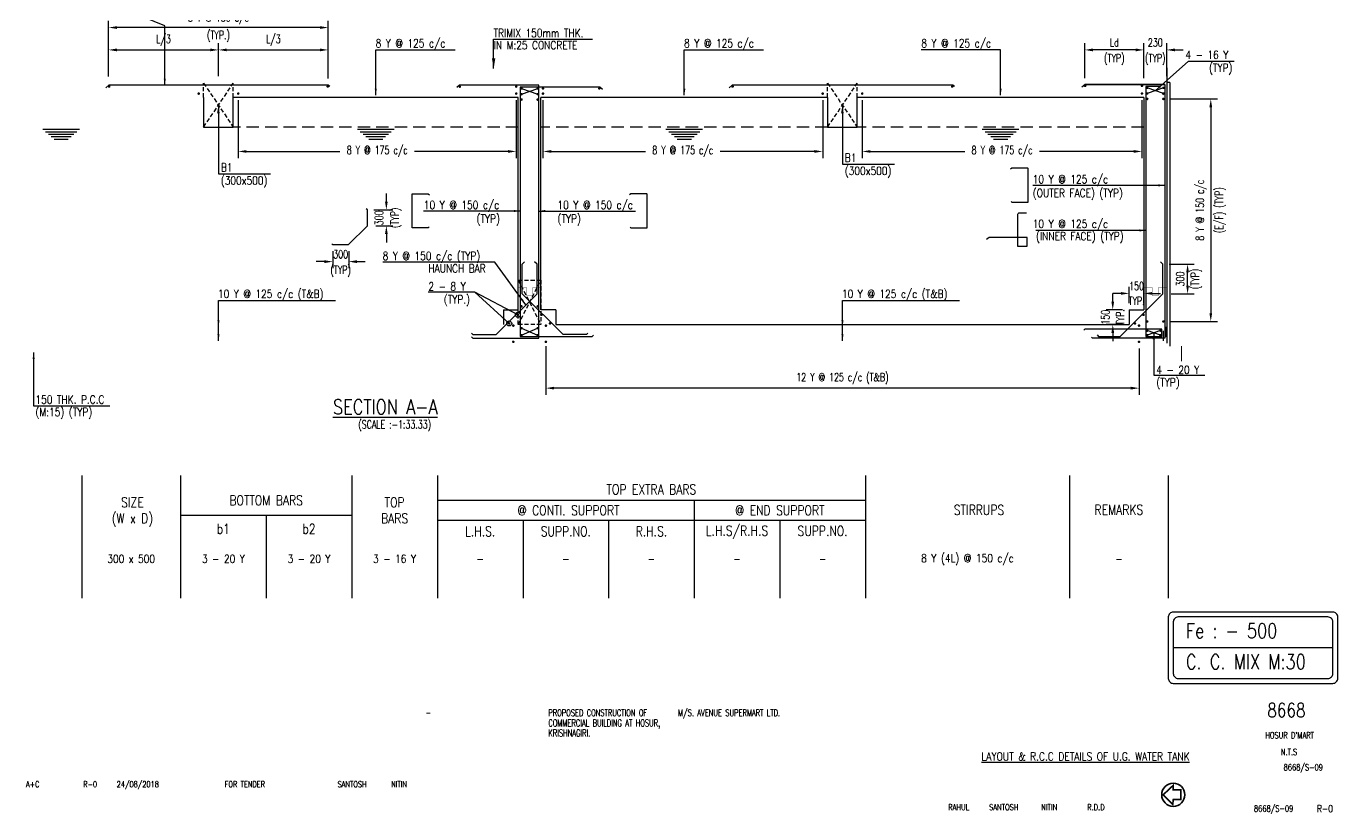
# Model space of a CAD drawing. Header units: inches. Extents: x 244185 to 956460, y -320530 to -238383.
# Drawn here: x 849662 to 889498, y -279138 to -255221 of the extents above; entities that cross this region are included whole.
import ezdxf
from ezdxf.enums import TextEntityAlignment as Align

# ---------------------------------------------------------------- set-up
doc = ezdxf.new("R2010")
doc.units = ezdxf.units.IN
doc.header["$MEASUREMENT"] = 0
doc.header["$PDMODE"] = 2
doc.linetypes.add('( Hidden )', pattern=[0.375, 0.25, -0.125])
doc.linetypes.add('HIDDEN', pattern=[0.375, 0.25, -0.125])
doc.layers.add('hatch', color=8, linetype='Continuous', lineweight=0)
for name, color, linetype in [('NO. BEAM', 3, 'Continuous'), ('S- PILE CAP', 4, 'Continuous'), ('S-DIM-1', 5, 'Continuous'), ('S-REINFORCEMENT', 6, 'Continuous'), ('S-TEXT', 2, 'Continuous'), ('S-TEXT-1', 4, 'Continuous'), ('S-TITIL', 6, 'Continuous'), ('SCH-LINE', 7, 'Continuous'), ('SLAB UG.', 4, 'Continuous'), ('TITLE', 6, 'Continuous')]:
    doc.layers.add(name, color=color, linetype=linetype)
doc.styles.add('ROMANS', font='simplex.shx', dxfattribs={"width": 0.7})
doc.dimstyles.new('dim100', dxfattribs={"dimtxt": 250, "dimasz": 250, "dimexe": 200, "dimexo": 200, "dimgap": 100, "dimtad": 1, "dimdec": 0, "dimzin": 0, "dimdsep": 46, "dimtxsty": 'ROMANS', "dimcen": 0, "dimclrd": 5, "dimclre": 5, "dimclrt": 4, "dimadec": 0, "dimazin": 0, "dimtfac": 1, "dimtdec": 0, "dimtix": 1, "dimtofl": 0, "dimtmove": 2, "dimatfit": 3, "dimfxl": 0, "dimtolj": 1, "dimtzin": 0, "dimlwd": -1, "dimlwe": -1, "dimarcsym": 0})
doc.dimstyles.new('dim25', dxfattribs={"dimtxt": 250, "dimasz": 250, "dimexe": 200, "dimexo": 200, "dimgap": 100, "dimtad": 1, "dimdec": 0, "dimlfac": 0.25, "dimzin": 0, "dimdsep": 46, "dimtxsty": 'ROMANS', "dimcen": 0, "dimclrd": 5, "dimclre": 5, "dimclrt": 4, "dimadec": 0, "dimazin": 0, "dimtfac": 1, "dimtdec": 0, "dimtix": 1, "dimtofl": 0, "dimtmove": 2, "dimatfit": 3, "dimfxl": 0, "dimtolj": 1, "dimtzin": 0, "dimlwd": -1, "dimlwe": -1, "dimarcsym": 0})
doc.dimstyles.new('dim33.33', dxfattribs={"dimtxt": 250, "dimasz": 250, "dimexe": 200, "dimexo": 200, "dimgap": 100, "dimtad": 1, "dimdec": 0, "dimlfac": 0.333331, "dimzin": 0, "dimdsep": 46, "dimtxsty": 'ROMANS', "dimcen": 0, "dimclrd": 5, "dimclre": 5, "dimclrt": 4, "dimadec": 0, "dimazin": 0, "dimtfac": 1, "dimtdec": 0, "dimtix": 1, "dimtofl": 0, "dimtmove": 2, "dimatfit": 3, "dimfxl": 0, "dimtolj": 1, "dimtzin": 0, "dimlwd": -1, "dimlwe": -1, "dimarcsym": 0})
doc.dimstyles.new('dim66.67(1.5)', dxfattribs={"dimtxt": 250, "dimasz": 250, "dimexe": 200, "dimexo": 200, "dimgap": 100, "dimtad": 1, "dimdec": 0, "dimlfac": 0.666666, "dimzin": 0, "dimdsep": 46, "dimtxsty": 'ROMANS', "dimcen": 0, "dimclrd": 5, "dimclre": 5, "dimclrt": 4, "dimadec": 0, "dimazin": 0, "dimtfac": 1, "dimtdec": 0, "dimtix": 1, "dimtofl": 0, "dimtmove": 2, "dimatfit": 3, "dimfxl": 0, "dimtolj": 1, "dimtzin": 0, "dimlwd": -1, "dimlwe": -1, "dimarcsym": 0})

# ---------------------------------------------------------------- blocks, each defined once
blk = doc.blocks.new('*D29')
at = {"layer": 'Defpoints', "color": 0, "ltscale": 2, "transparency": 16777216}
for p in [(883611, -255940), (883611, -256933), (884301, -256933)]:
    blk.add_point(p, dxfattribs=at)
at = {"layer": 'S-DIM-1', "color": 5, "ltscale": 2, "transparency": 16777216}
for p, q in [((883611, -256733), (883611, -255740)), ((884301, -256733), (884301, -255740)), ((883361, -255940), (883111, -255940)), ((884551, -255940), (884801, -255940))]:
    blk.add_line(p, q, dxfattribs=at)
for points in [[(883361, -255898), (883361, -255982), (883611, -255940)], [(884551, -255898), (884551, -255982), (884301, -255940)]]:
    blk.add_solid(points, dxfattribs=at)
at = {"layer": 'S-DIM-1', "color": 4, "ltscale": 2, "transparency": 16777216, "char_height": 250, "attachment_point": 5, "style": 'ROMANS'}
for s, insert in [('\\A1;230', (883956, -255715)), ('\\A1;(TYP)', (883956, -256231))]:
    blk.add_mtext(s, dxfattribs=dict(at, insert=insert))
blk = doc.blocks.new('*D30')
at = {"layer": 'Defpoints', "color": 0, "ltscale": 2, "transparency": 16777216}
for p in [(881811, -255940), (881811, -256993), (883611, -256993)]:
    blk.add_point(p, dxfattribs=at)
at = {"layer": 'S-DIM-1', "color": 5, "ltscale": 2, "transparency": 16777216}
for p, q in [((881811, -256793), (881811, -255740)), ((883611, -256793), (883611, -255740)), ((883361, -255940), (882061, -255940))]:
    blk.add_line(p, q, dxfattribs=at)
for points in [[(882061, -255898), (882061, -255982), (881811, -255940)], [(883361, -255898), (883361, -255982), (883611, -255940)]]:
    blk.add_solid(points, dxfattribs=at)
at = {"layer": 'S-DIM-1', "color": 4, "ltscale": 2, "transparency": 16777216, "char_height": 250, "attachment_point": 5, "style": 'ROMANS'}
for s, insert in [('\\A1;Ld', (882711, -255715)), ('\\A1;(TYP)', (882711, -256231))]:
    blk.add_mtext(s, dxfattribs=dict(at, insert=insert))
blk = doc.blocks.new('*D31')
at = {"layer": 'Defpoints', "color": 0, "ltscale": 2, "transparency": 16777216}
for p in [(884181, -262447), (884936, -262447), (884241, -263347)]:
    blk.add_point(p, dxfattribs=at)
at = {"layer": 'S-DIM-1', "color": 5, "ltscale": 2, "transparency": 16777216}
for p, q in [((884381, -262447), (885136, -262447)), ((884936, -263097), (884936, -262697)), ((884441, -263347), (885136, -263347))]:
    blk.add_line(p, q, dxfattribs=at)
for points in [[(884894, -262697), (884977, -262697), (884936, -262447)], [(884894, -263097), (884977, -263097), (884936, -263347)]]:
    blk.add_solid(points, dxfattribs=at)
at = {"layer": 'S-DIM-1', "color": 4, "ltscale": 2, "transparency": 16777216, "char_height": 250, "rotation": 90, "style": 'ROMANS'}
for s, insert, attachment_point in [('\\A1;300', (884836, -262897), 8), ('\\A1;(TYP)', (885036, -262897), 2)]:
    blk.add_mtext(s, dxfattribs=dict(at, insert=insert, attachment_point=attachment_point))
blk = doc.blocks.new('*D32')
at = {"layer": 'Defpoints', "color": 0, "ltscale": 2, "transparency": 16777216}
for p in [(884211, -257429), (884211, -264187), (885641, -264187)]:
    blk.add_point(p, dxfattribs=at)
at = {"layer": 'S-DIM-1', "color": 5, "ltscale": 2, "transparency": 16777216}
for p, q in [((884411, -257429), (885841, -257429)), ((885641, -257679), (885641, -263937)), ((884411, -264187), (885841, -264187))]:
    blk.add_line(p, q, dxfattribs=at)
for points in [[(885599, -257679), (885682, -257679), (885641, -257429)], [(885599, -263937), (885682, -263937), (885641, -264187)]]:
    blk.add_solid(points, dxfattribs=at)
at = {"layer": 'S-DIM-1', "color": 4, "ltscale": 2, "transparency": 16777216, "char_height": 250, "attachment_point": 5, "rotation": 90, "style": 'ROMANS'}
for s, insert in [('\\A1;8 Y @ 150 c/c', (885350, -260808)), ('\\A1;(E/F) (TYP)', (885931, -260808))]:
    blk.add_mtext(s, dxfattribs=dict(at, insert=insert))
blk = doc.blocks.new('*D33')
at = {"layer": 'Defpoints', "color": 0, "transparency": 16777216}
for p in [(883611, -263335), (883161, -263833), (883611, -263833)]:
    blk.add_point(p, dxfattribs=at)
at = {"layer": 'S-DIM-1', "color": 5, "transparency": 16777216}
for p, q in [((883161, -263633), (883161, -263135)), ((883611, -263633), (883611, -263135)), ((882911, -263335), (882661, -263335)), ((883861, -263335), (884111, -263335))]:
    blk.add_line(p, q, dxfattribs=at)
for points in [[(882911, -263293), (882911, -263377), (883161, -263335)], [(883861, -263293), (883861, -263377), (883611, -263335)]]:
    blk.add_solid(points, dxfattribs=at)
at = {"layer": 'S-DIM-1', "color": 4, "transparency": 16777216, "char_height": 250, "style": 'ROMANS'}
for s, insert, attachment_point in [('\\A1;150', (883386, -263235), 8), ('\\A1;TYP.', (883386, -263435), 2)]:
    blk.add_mtext(s, dxfattribs=dict(at, insert=insert, attachment_point=attachment_point))
blk = doc.blocks.new('*D34')
at = {"layer": 'Defpoints', "color": 0, "transparency": 16777216}
for p in [(882664, -263833), (883161, -263833), (883161, -264283)]:
    blk.add_point(p, dxfattribs=at)
at = {"layer": 'S-DIM-1', "color": 5, "transparency": 16777216}
for p, q in [((882664, -263583), (882664, -263333)), ((882961, -263833), (882464, -263833)), ((882961, -264283), (882464, -264283)), ((882664, -264533), (882664, -264783))]:
    blk.add_line(p, q, dxfattribs=at)
for points in [[(882622, -263583), (882705, -263583), (882664, -263833)], [(882622, -264533), (882705, -264533), (882664, -264283)]]:
    blk.add_solid(points, dxfattribs=at)
at = {"layer": 'S-DIM-1', "color": 4, "transparency": 16777216, "char_height": 250, "rotation": 90, "style": 'ROMANS'}
for s, insert, attachment_point in [('\\A1;150', (882564, -264058), 8), ('\\A1;TYP.', (882764, -264058), 2)]:
    blk.add_mtext(s, dxfattribs=dict(at, insert=insert, attachment_point=attachment_point))
blk = doc.blocks.new('*D39')
at = {"layer": 'Defpoints', "color": 0, "ltscale": 2, "transparency": 16777216}
for p in [(856101, -257266), (864545, -257268), (856101, -259023)]:
    blk.add_point(p, dxfattribs=at)
at = {"layer": 'S-DIM-1', "color": 5, "ltscale": 2, "transparency": 16777216}
for p, q in [((856101, -257466), (856101, -259223)), ((864545, -257468), (864545, -259223)), ((856351, -259023), (859190, -259023)), ((864295, -259023), (861457, -259023))]:
    blk.add_line(p, q, dxfattribs=at)
for points in [[(856351, -258982), (856351, -259065), (856101, -259023)], [(864295, -258982), (864295, -259065), (864545, -259023)]]:
    blk.add_solid(points, dxfattribs=at)
at = {"layer": 'S-DIM-1', "color": 4, "ltscale": 2, "transparency": 16777216, "insert": (860323, -259023), "char_height": 250, "attachment_point": 5, "style": 'ROMANS'}
blk.add_mtext('\\A1;8 Y @ 175 c/c', dxfattribs=at)
blk = doc.blocks.new('*D40')
at = {"layer": 'Defpoints', "color": 0, "ltscale": 2, "transparency": 16777216}
for p in [(865357, -257266), (873854, -257266, 0), (865357, -259024)]:
    blk.add_point(p, dxfattribs=at)
at = {"layer": 'S-DIM-1', "color": 5, "ltscale": 2, "transparency": 16777216}
for p, q in [((865357, -257466), (865357, -259224)), ((873854, -257466), (873854, -259224)), ((865607, -259024), (868472, -259024)), ((873604, -259024), (870739, -259024))]:
    blk.add_line(p, q, dxfattribs=at)
for points in [[(865607, -258982), (865607, -259065), (865357, -259024)], [(873604, -258982), (873604, -259065), (873854, -259024)]]:
    blk.add_solid(points, dxfattribs=at)
at = {"layer": 'S-DIM-1', "color": 4, "ltscale": 2, "transparency": 16777216, "insert": (869605, -259024), "char_height": 250, "attachment_point": 5, "style": 'ROMANS'}
blk.add_mtext('\\A1;8 Y @ 175 c/c', dxfattribs=at)
blk = doc.blocks.new('*D41')
at = {"layer": 'Defpoints', "color": 0, "ltscale": 2, "transparency": 16777216}
for p in [(865446, -264736, 0), (883461, -264805, 0), (865446, -266212)]:
    blk.add_point(p, dxfattribs=at)
at = {"layer": 'S-DIM-1', "color": 5, "ltscale": 2, "transparency": 16777216}
for p, q in [((865446, -264936), (865446, -266412)), ((883461, -265005), (883461, -266412)), ((883211, -266212), (865696, -266212))]:
    blk.add_line(p, q, dxfattribs=at)
for points in [[(865696, -266170), (865696, -266254), (865446, -266212)], [(883211, -266170), (883211, -266254), (883461, -266212)]]:
    blk.add_solid(points, dxfattribs=at)
at = {"layer": 'S-DIM-1', "color": 4, "ltscale": 2, "transparency": 16777216, "insert": (874454, -265921), "char_height": 250, "attachment_point": 5, "style": 'ROMANS'}
blk.add_mtext('\\A1;12 Y @ 125 c/c (T&B)', dxfattribs=at)
blk = doc.blocks.new('*D43')
at = {"layer": 'Defpoints', "color": 0, "transparency": 16777216}
for p in [(858836, -255940), (855501, -256933, 11), (858836, -257012, 48)]:
    blk.add_point(p, dxfattribs=at)
at = {"layer": 'S-REINFORCEMENT', "color": 5, "transparency": 16777216}
for p, q in [((855501, -256733), (855501, -255740)), ((858836, -256812), (858836, -255740)), ((855751, -255940), (858586, -255940))]:
    blk.add_line(p, q, dxfattribs=at)
for points in [[(855751, -255898), (855751, -255982), (855501, -255940)], [(858586, -255898), (858586, -255982), (858836, -255940)]]:
    blk.add_solid(points, dxfattribs=at)
at = {"layer": 'S-REINFORCEMENT', "color": 4, "transparency": 16777216, "insert": (857169, -255650), "char_height": 250, "attachment_point": 5, "style": 'ROMANS'}
blk.add_mtext('\\A1;L/3', dxfattribs=at)
blk = doc.blocks.new('*D44')
at = {"layer": 'Defpoints', "color": 0, "transparency": 16777216}
for p in [(855501, -255940), (852166, -256852, 43), (855501, -256933, 11)]:
    blk.add_point(p, dxfattribs=at)
at = {"layer": 'S-REINFORCEMENT', "color": 5, "transparency": 16777216}
for p, q in [((852166, -256652), (852166, -255740)), ((855501, -256733), (855501, -255740)), ((852416, -255940), (855251, -255940))]:
    blk.add_line(p, q, dxfattribs=at)
for points in [[(852416, -255898), (852416, -255982), (852166, -255940)], [(855251, -255898), (855251, -255982), (855501, -255940)]]:
    blk.add_solid(points, dxfattribs=at)
at = {"layer": 'S-REINFORCEMENT', "color": 4, "transparency": 16777216, "insert": (853834, -255650), "char_height": 250, "attachment_point": 5, "style": 'ROMANS'}
blk.add_mtext('\\A1;L/3', dxfattribs=at)
blk = doc.blocks.new('*D45')
at = {"layer": 'Defpoints', "color": 0, "transparency": 16777216}
for p in [(852166, -255261), (852166, -256952, 49), (858836, -256952, 43)]:
    blk.add_point(p, dxfattribs=at)
at = {"layer": 'S-DIM-1', "color": 5, "transparency": 16777216}
for p, q in [((852166, -256752), (852166, -255061)), ((858586, -255261), (852416, -255261)), ((858836, -256752), (858836, -255061))]:
    blk.add_line(p, q, dxfattribs=at)
for points in [[(852416, -255219), (852416, -255302), (852166, -255261)], [(858586, -255219), (858586, -255302), (858836, -255261)]]:
    blk.add_solid(points, dxfattribs=at)
at = {"layer": 'S-DIM-1', "color": 4, "transparency": 16777216, "char_height": 250, "style": 'ROMANS'}
for s, insert, attachment_point in [('\\A1;8 Y @ 150 c/c', (855501, -255161), 8), ('\\A1;(TYP.)', (855501, -255361), 2)]:
    blk.add_mtext(s, dxfattribs=dict(at, insert=insert, attachment_point=attachment_point))
blk = doc.blocks.new('*D46')
at = {"layer": 'Defpoints', "color": 0, "ltscale": 2, "transparency": 16777216}
for p in [(875054, -257266), (883550, -257266, 0), (875054, -259023)]:
    blk.add_point(p, dxfattribs=at)
at = {"layer": 'S-DIM-1', "color": 5, "ltscale": 2, "transparency": 16777216}
for p, q in [((875054, -257466), (875054, -259223)), ((883550, -257466), (883550, -259223)), ((875304, -259023), (878169, -259023)), ((883300, -259023), (880435, -259023))]:
    blk.add_line(p, q, dxfattribs=at)
for points in [[(875304, -258982), (875304, -259065), (875054, -259023)], [(883300, -258982), (883300, -259065), (883550, -259023)]]:
    blk.add_solid(points, dxfattribs=at)
at = {"layer": 'S-DIM-1', "color": 4, "ltscale": 2, "transparency": 16777216, "insert": (879302, -259023), "char_height": 250, "attachment_point": 5, "style": 'ROMANS'}
blk.add_mtext('\\A1;8 Y @ 175 c/c', dxfattribs=at)
blk = doc.blocks.new('*D27')
at = {"layer": 'Defpoints', "color": 0, "ltscale": 2, "transparency": 16777216}
for p in [(860023, -260799), (860601, -260799), (860083, -261285)]:
    blk.add_point(p, dxfattribs=at)
at = {"layer": 'S-DIM-1', "color": 5, "ltscale": 2, "transparency": 16777216}
for p, q in [((860601, -260549), (860601, -260299)), ((860223, -260799), (860801, -260799)), ((860283, -261285), (860801, -261285)), ((860601, -261535), (860601, -261785))]:
    blk.add_line(p, q, dxfattribs=at)
for points in [[(860559, -260549), (860642, -260549), (860601, -260799)], [(860559, -261535), (860642, -261535), (860601, -261285)]]:
    blk.add_solid(points, dxfattribs=at)
at = {"layer": 'S-DIM-1', "color": 4, "ltscale": 2, "transparency": 16777216, "char_height": 250, "attachment_point": 5, "rotation": 90, "style": 'ROMANS'}
for s, insert in [('\\A1;300', (860376, -261042)), ('\\A1;(TYP)', (860891, -261042))]:
    blk.add_mtext(s, dxfattribs=dict(at, insert=insert))
blk = doc.blocks.new('*D28')
at = {"layer": 'Defpoints', "color": 0, "ltscale": 2, "transparency": 16777216}
for p in [(858970, -261853), (859456, -261853), (859456, -262370)]:
    blk.add_point(p, dxfattribs=at)
at = {"layer": 'S-DIM-1', "color": 5, "ltscale": 2, "transparency": 16777216}
for p, q in [((858970, -262053), (858970, -262570)), ((859456, -262053), (859456, -262570)), ((858720, -262370), (858470, -262370)), ((859706, -262370), (859956, -262370))]:
    blk.add_line(p, q, dxfattribs=at)
for points in [[(858720, -262328), (858720, -262412), (858970, -262370)], [(859706, -262328), (859706, -262412), (859456, -262370)]]:
    blk.add_solid(points, dxfattribs=at)
at = {"layer": 'S-DIM-1', "color": 4, "ltscale": 2, "transparency": 16777216, "char_height": 250, "attachment_point": 5, "style": 'ROMANS'}
for s, insert in [('\\A1;300', (859213, -262145)), ('\\A1;(TYP)', (859213, -262660))]:
    blk.add_mtext(s, dxfattribs=dict(at, insert=insert))

msp = doc.modelspace()

# ---------------------------------------------------------------- linework, layer by layer
at = {"const_width": 11.2, "elevation": 0}
for points in [[(864606.2, -263155.4), (864856.4, -263155.4), (864856.4, -263400.8), (865046, -263400.8), (865046, -263155.4), (865296.2, -263155.4)], [(884301.2, -263155.4), (884051, -263155.4), (884051, -263400.8), (883861.4, -263400.8), (883861.4, -263155.4), (883611.2, -263155.4)]]:
    msp.add_lwpolyline(points, dxfattribs=at)
at = {"layer": 'hatch', "color": 8}
msp.add_line((884749.8, -265388.9, 0), (884749.8, -264938.9, 0), dxfattribs=at)
at = {"layer": 'NO. BEAM', "color": 2}
msp.add_line((889347.9, -274094.9, 0), (884500.7, -274094.9, 0), dxfattribs=at)
at = {"layer": 'NO. BEAM', "color": 2, "elevation": 0}
for points in [[(889347.9, -273011.3), (884500.7, -273011.3, 0.4142136), (884350.7, -273161.3), (884350.7, -275028.4, 0.4142136), (884500.7, -275178.4), (889347.9, -275178.4, 0.4142136), (889497.9, -275028.4), (889497.9, -273161.3, 0.4142136)], [(889197.9, -273161.3), (884650.7, -273161.3, 0.4142136), (884500.7, -273311.3), (884500.7, -274878.4, 0.4142136), (884650.7, -275028.4), (889197.9, -275028.4, 0.4142136), (889347.9, -274878.4), (889347.9, -273311.3, 0.4142136)]]:
    msp.add_lwpolyline(points, format="xyb", close=True, dxfattribs=at)
at = {"layer": 'S-REINFORCEMENT', "color": 5}
for p, q in [((864705.5, -257285.5, 0), (865197.2, -257111.5, 0)), ((864705.5, -257111.5, 0), (865197.2, -257285.5, 0)), ((884241.2, -256992.5, 0), (881811.2, -256992.5, 0)), ((884109.1, -257052.5, 0), (883671.2, -257052.5, 0)), ((883671.2, -257052.5, 0), (883671.2, -264642.9, 0)), ((884201.9, -257264.2, 0), (883710.3, -257091.7, 0)), ((884201.9, -257091.7, 0), (883710.3, -257264.2, 0)), ((884184.9, -257304.7, 0), (884224.5, -257266.6, 0)), ((864705.5, -264603, 0), (865195.3, -264392.1, 0)), ((864705.5, -264392.1, 0), (865195.3, -264603, 0)), ((881811.2, -264425.8, 0), (881780.8, -264453.6, 0)), ((884149.1, -264425.8, 0), (881811.2, -264425.8, 0)), ((884110.6, -264464.7, 0), (883709.7, -264604.1, 0)), ((884110.6, -264604.1, 0), (883709.7, -264464.7, 0)), ((884149.1, -264642.9, 0), (884149.1, -264425.8, 0)), ((884195.1, -264471.7, 0), (884195.1, -264776, 0)), ((884269.5, -264352.7, 0), (884269.5, -264657, 0)), ((864666.2, -264699.2, 0), (865236.2, -264699.2, 0)), ((883671.2, -264642.9, 0), (884149.1, -264642.9, 0))]:
    msp.add_line(p, q, dxfattribs=at)
at = {"layer": 'S-REINFORCEMENT', "color": 5, "elevation": 0}
for points in [[(858883.3, -257052.8), (858836.2, -257012.4), (852166.2, -257012.4), (852075.8, -257092.1)], [(863181.5, -264650.4), (863224.4, -264699.2), (865236.2, -264699.2), (865236.2, -257012.4), (862817, -257012.4), (862740, -257080.2)], [(867167.4, -257144.6), (867085.4, -257072.4), (864666.2, -257072.4), (864666.2, -264642.9), (866856.2, -264642.9), (866895.7, -264606.9)], [(877853.3, -257052.8), (877806.2, -257012.4), (871101.2, -257012.4), (871010.8, -257092.1)], [(881729.3, -257064.7), (881811.2, -256992.5), (884241.2, -256992.5), (884241.2, -264699.2), (882051.2, -264699.2), (882020.8, -264671.4)], [(858946.4, -261826.2), (858969.5, -261852.6), (859455.5, -261852.6), (860023.5, -261284.6), (860023.5, -260798.6), (859984.6, -260762)], [(863181.5, -264538.8), (863224.4, -264587.6), (863936, -264587.6), (865176.2, -263347.4), (865176.2, -262447.4), (865104.1, -262379.6)], [(866720.9, -264538.8), (866678, -264587.6), (865966.5, -264587.6), (864726.2, -263347.4), (864726.2, -262447.4), (864798.3, -262379.6)], [(882186.5, -264590.4), (882229.4, -264639.2), (882889.4, -264639.2), (884181.2, -263347.4), (884181.2, -262447.4), (884109.1, -262379.6)]]:
    msp.add_lwpolyline(points, dxfattribs=at)
at = {"layer": 'S-REINFORCEMENT', "color": 5, "const_width": 39}
for points, elevation in [([(852201.6, -257052, 1), (852162.6, -257052, 1)], 32.6), ([(854920.7, -257266, -1), (854881.7, -257266, -1)], 0), ([(856081.7, -257266, 1), (856120.7, -257266, 1)], 0), ([(858838.2, -257052, 1), (858799.2, -257052, 1)], 37.6), ([(862851.2, -257055.3, 1), (862812.2, -257055.3, 1)], -10.6), ([(864525.7, -257052.7, 1), (864564.7, -257052.7, 1)], 0), ([(864525.7, -257265.7, 1), (864564.7, -257265.7, 1)], 0), ([(864525.7, -257265.7, 1), (864564.7, -257265.7, 1)], 0), ([(864686, -257111.5, 1), (864725, -257111.5, 1)], 0), ([(864686, -257285.5, 1), (864725, -257285.5, 1)], 0), ([(865177.7, -257111.5, 1), (865216.7, -257111.5, 1)], 0), ([(865177.7, -257285.5, 1), (865216.7, -257285.5, 1)], 0), ([(865337.8, -257111.5, -1), (865376.8, -257111.5, -1)], 0), ([(865376.8, -257266.1, -1), (865337.8, -257266.1, -1)], 0), ([(865376.8, -257266.1, -1), (865337.8, -257266.1, -1)], 0), ([(865337.8, -257266.1, 1), (865376.8, -257266.1, 1)], 0), ([(867049.3, -257110.6, -1), (867088.3, -257110.6, -1)], -5.7), ([(871136.6, -257052, 1), (871097.6, -257052, 1)], 16.3), ([(873873.2, -257266, -1), (873834.2, -257266, -1)], 0), ([(875034.2, -257266, 1), (875073.2, -257266, 1)], 0), ([(877808.2, -257052, 1), (877769.2, -257052, 1)], 21.3), ([(881847.3, -257030.5, 1), (881808.3, -257030.5, 1)], 0), ([(883569.7, -257030.5, 1), (883530.7, -257030.5, 1)], 0), ([(883569.7, -257264.7, -1), (883530.7, -257264.7, -1)], 0), ([(883729.8, -257091.7, -1), (883690.8, -257091.7, -1)], 0), ([(883729.8, -257264.2, -1), (883690.8, -257264.2, -1)], 0), ([(884221.4, -257091.7, -1), (884182.4, -257091.7, -1)], 0), ([(884221.4, -257264.2, -1), (884182.4, -257264.2, -1)], 0), ([(864686, -257448.4, 1), (864725, -257448.4, 1)], 0), ([(865177.7, -257448.4, 1), (865216.7, -257448.4, 1)], 0), ([(883729.8, -257428.5, -1), (883690.8, -257428.5, -1)], 0), ([(884221.4, -257428.5, -1), (884182.4, -257428.5, -1)], 0), ([(864686.1, -263728.1, 1), (864725.1, -263728.1, 1)], 0), ([(865177.7, -263728.1, 1), (865216.7, -263728.1, 1)], 0), ([(864612.4, -263986, -1), (864573.4, -263986, -1)], 0), ([(865290, -263986, 1), (865329, -263986, 1)], 0), ([(883617.4, -263986, -1), (883578.4, -263986, -1)], 0), ([(864351.6, -264246.8, -1), (864312.6, -264246.8, -1)], 0), ([(864436.7, -264313.3, -1), (864475.7, -264313.3, -1)], 0), ([(864686, -264392.1, 1), (864725, -264392.1, 1)], 0), ([(865175.8, -264392.1, 1), (865214.8, -264392.1, 1)], 0), ([(865426.7, -264314.8, -1), (865465.7, -264314.8, -1)], 0), ([(865550.8, -264246.8, 1), (865589.8, -264246.8, 1)], 0), ([(883356.6, -264246.8, -1), (883317.6, -264246.8, -1)], 0), ([(883480.7, -264313.7, -1), (883441.7, -264313.7, -1)], 0), ([(883690.2, -264464.7, 1), (883729.2, -264464.7, 1)], 0), ([(883729.8, -264187, -1), (883690.8, -264187, -1)], 0), ([(884130.1, -264464.7, -1), (884091.1, -264464.7, -1)], 0), ([(884221.3, -264187, -1), (884182.3, -264187, -1)], 0), ([(864436.7, -264805.5, 1), (864475.7, -264805.5, 1)], 0), ([(864686, -264603, 1), (864725, -264603, 1)], 0), ([(865175.8, -264603, 1), (865214.8, -264603, 1)], 0), ([(865426.7, -264805.5, 1), (865465.7, -264805.5, 1)], 0), ([(883480.7, -264805.5, -1), (883441.7, -264805.5, -1)], 0), ([(883690.2, -264604.1, -1), (883729.2, -264604.1, -1)], 0), ([(884130.1, -264604.1, 1), (884091.1, -264604.1, 1)], 0)]:
    msp.add_lwpolyline(points, format="xyb", close=True, dxfattribs=dict(at, elevation=elevation))
at = {"layer": 'S-REINFORCEMENT', "color": 5, "linetype": 'Continuous', "elevation": 0}
for points in [[(879574.4, -260544), (879600.9, -260562.4), (880093.4, -260562.4), (880093.4, -259543.9, 0.4142136), (880078.4, -259528.9), (879600.9, -259528.9), (879560.7, -259556.8)], [(861900.2, -261323.4), (861873.7, -261341.8), (861381.2, -261341.8), (861381.2, -260323.3, -0.4142136), (861396.2, -260308.3), (861873.7, -260308.3), (861913.9, -260336.2)], [(868002.3, -261323.4), (868028.7, -261341.8), (868521.2, -261341.8), (868521.2, -260323.3, 0.4142136), (868506.2, -260308.3), (868028.7, -260308.3), (867988.6, -260336.2)], [(880045.7, -260893.7), (879821.4, -260893.7, 0.4142136), (879773.4, -260941.7), (879773.4, -261903), (880059.8, -261903), (880059.8, -261636.4), (878910.7, -261636.4), (878826, -261695.1)]]:
    msp.add_lwpolyline(points, format="xyb", dxfattribs=at)
at = {"layer": 'S-TITIL', "color": 7, "lineweight": 35}
msp.add_circle((884502.1, -278561.3, 0), 351.9, dxfattribs=at)
at = {"layer": 'SCH-LINE'}
for p, q in [((851350.7, -268861.9, 0), (851350.7, -272594.9, 0)), ((854350.7, -268861.9, 0), (854350.7, -272594.9, 0)), ((859550.7, -268861.9, 0), (859550.7, -272594.9, 0)), ((862150.7, -268861.9, 0), (862150.7, -272594.9, 0)), ((875150.7, -268861.9, 0), (875150.7, -272594.9, 0)), ((881350.7, -268861.9, 0), (881350.7, -272594.9, 0)), ((884350.7, -268861.9, 0), (884350.7, -272594.9, 0)), ((862150.7, -269616.2, 0), (875150.7, -269616.2, 0)), ((869950.7, -269616.2, 0), (869950.7, -272594.9, 0)), ((854350.7, -270067.6, 0), (859550.7, -270067.6, 0)), ((856950.7, -270067.6, 0), (856950.7, -272594.9, 0)), ((862150.7, -270221.3, 0), (875150.7, -270221.3, 0)), ((864750.7, -270221.3, 0), (864750.7, -272594.9, 0)), ((867350.7, -270221.3, 0), (867350.7, -272594.9, 0)), ((872550.7, -270221.3, 0), (872550.7, -272594.9, 0))]:
    msp.add_line(p, q, dxfattribs=at)
at = {"layer": 'SLAB UG.'}
for p, q in [((884301.2, -256482.5, 0), (884301.2, -264845, 0)), ((855051.2, -257382.5, 0), (855051.2, -258282.5, 0)), ((864606.2, -257382.5, 0), (855951.2, -257382.5, 0)), ((855951.2, -258282.5, 0), (855951.2, -257382.5, 0)), ((864606.2, -263832.5, 0), (864606.2, -257382.5, 0)), ((874003.7, -257382.5, 0), (865296.2, -257382.5, 0)), ((865296.2, -263832.5, 0), (865296.2, -257382.5, 0)), ((874003.7, -257382.5, 0), (874003.7, -258282.5, 0)), ((883611.2, -257382.5, 0), (874903.7, -257382.5, 0)), ((874903.7, -258282.5, 0), (874903.7, -257382.5, 0)), ((883611.2, -257382.5, 0), (883611.2, -263832.5, 0)), ((855051.2, -258282.5, 0), (855951.2, -258282.5, 0)), ((874003.7, -258282.5, 0), (874903.7, -258282.5, 0)), ((864156.2, -263832.5, 0), (864156.2, -264282.5, 0)), ((864156.2, -263832.5, 0), (864606.2, -263832.5, 0)), ((864156.2, -263832.5, 0), (864156.2, -264282.5, 0)), ((864156.2, -263832.5, 0), (864606.2, -263832.5, 0)), ((865746.2, -263832.5, 0), (865296.2, -263832.5, 0)), ((865746.2, -263832.5, 0), (865296.2, -263832.5, 0)), ((865746.2, -263832.5, 0), (865746.2, -264282.5, 0)), ((865746.2, -263832.5, 0), (865746.2, -264282.5, 0)), ((883161.2, -263832.5, 0), (883161.2, -264282.5, 0)), ((883161.2, -263832.5, 0), (883611.2, -263832.5, 0)), ((865746.2, -264282.5, 0), (883161.2, -264282.5, 0))]:
    msp.add_line(p, q, dxfattribs=at)
at = {"layer": 'SLAB UG.', "color": 8}
for p, q in [((884393.6, -256932.5, 0), (884301.2, -256932.5, 0)), ((884393.6, -256932.5, 0), (884393.6, -264938.9, 0)), ((850166.6, -258349.2, 0), (851280.9, -258349.2, 0)), ((850252.3, -258424.2, 0), (851195.1, -258424.2, 0)), ((850338, -258499.2, 0), (851109.4, -258499.2, 0)), ((859721.6, -258349.2, 0), (860835.9, -258349.2, 0)), ((859807.3, -258424.2, 0), (860750.1, -258424.2, 0)), ((859893, -258499.2, 0), (860664.4, -258499.2, 0)), ((869092.8, -258349.2, 0), (870207.1, -258349.2, 0)), ((869178.5, -258424.2, 0), (870121.4, -258424.2, 0)), ((869264.3, -258499.2, 0), (870035.7, -258499.2, 0)), ((878700.3, -258349.2, 0), (879814.6, -258349.2, 0)), ((878786, -258424.2, 0), (879728.9, -258424.2, 0)), ((878871.8, -258499.2, 0), (879643.2, -258499.2, 0)), ((850423.7, -258574.2, 0), (851023.7, -258574.2, 0)), ((850509.4, -258647.7, 0), (850938, -258647.7, 0)), ((859978.7, -258574.2, 0), (860578.7, -258574.2, 0)), ((860064.4, -258647.7, 0), (860493, -258647.7, 0)), ((869350, -258574.2, 0), (869950, -258574.2, 0)), ((869435.7, -258647.7, 0), (869864.3, -258647.7, 0)), ((878957.5, -258574.2, 0), (879557.5, -258574.2, 0)), ((879043.2, -258647.7, 0), (879471.8, -258647.7, 0))]:
    msp.add_line(p, q, dxfattribs=at)
at = {"layer": 'SLAB UG.', "color": 8, "linetype": '( Hidden )', "ltscale": 500}
for p, q in [((855051.2, -257382.5, 0), (855051.2, -256952.4, 0)), ((855051.2, -256952.4, 0), (855951.2, -258282.5, 0)), ((855051.2, -258282.5, 0), (855951.2, -256952.4, 0)), ((855951.2, -257382.5, 0), (855951.2, -256952.4, 0)), ((874003.7, -257382.5, 0), (874003.7, -256952.4, 0)), ((874003.7, -256952.4, 0), (874903.7, -258282.5, 0)), ((874003.7, -258282.5, 0), (874903.7, -256952.4, 0)), ((874903.7, -257382.5, 0), (874903.7, -256952.4, 0)), ((864606.2, -262932.5, 0), (865296.2, -264282.5, 0)), ((864606.2, -264282.5, 0), (865296.2, -262932.5, 0))]:
    msp.add_line(p, q, dxfattribs=at)
at = {"layer": 'SLAB UG.', "color": 8, "linetype": 'HIDDEN', "ltscale": 1500}
for p, q in [((864606.2, -258282.5, 0), (855951.2, -258282.5, 0)), ((874003.7, -258282.5, 0), (865296.2, -258282.5, 0)), ((883611.2, -258282.5, 0), (874903.7, -258282.5, 0))]:
    msp.add_line(p, q, dxfattribs=at)
at = {"layer": 'SLAB UG.', "color": 8, "linetype": '( Hidden )', "ltscale": 500, "elevation": 0}
msp.add_lwpolyline([(864606.2, -262932.5), (865296.2, -262932.5), (865296.2, -264282.5), (864606.2, -264282.5)], close=True, dxfattribs=at)
at = {"layer": 'TITLE', "color": 1, "const_width": 49.3, "elevation": -65.7}
msp.add_lwpolyline([(884196.7, -278561.3), (884485.3, -278849.9), (884502.1, -278707), (884734.4, -278707), (884734.4, -278415.5), (884502.1, -278415.5), (884502.1, -278272.7)], close=True, dxfattribs=at)

# ---------------------------------------------------------------- texts
at = {"layer": 'S-TEXT', "style": 'ROMANS', "width": 0.8}
for s, p in [('TOP EXTRA BARS', (868650.7, -269288.6, 0)), (' @ CONTI. SUPPORT', (866050.7, -269924.7, 0)), ('@ END SUPPORT', (872550.7, -269924.7, 0)), ('L.H.S.', (863450.7, -270564.5, 0)), ('SUPP.NO.', (866050.7, -270564.5, 0)), ('R.H.S.', (868650.7, -270564.5, 0)), ('L.H.S/R.H.S', (871250.7, -270564.5, 0)), ('SUPP.NO.', (873850.7, -270548, 0))]:
    msp.add_text(s, height=300, dxfattribs=at).set_placement(p, align=Align.MIDDLE)
for s, p in [('SIZE', (852887, -269831.2, 0)), ('BOTTOM BARS', (856950.7, -269769.4, 0)), ('TOP', (860850.7, -269831.2, 0)), ('(W x D)', (852887, -270317.6, 0)), ('BARS', (860850.7, -270317.6, 0)), ('STIRRUPS', (878600.7, -270060.8, 0)), ('REMARKS', (882850.7, -270055.3, 0)), ('b1', (855650.7, -270634.2, 0)), ('b2', (858250.7, -270634.2, 0))]:
    msp.add_text(s, height=300, dxfattribs=at).set_placement(p, align=Align.CENTER)
at = {"layer": 'S-TEXT', "style": 'ROMANS', "width": 0.7}
for s, height, p in [('PROPOSED CONSTRUCTION OF', 211.859, (865523.2, -276072.9, -4.8)), ('M/S. AVENUE SUPERMART LTD.', 211.859, (869460.1, -276072.9, 0)), ('-', 211.9, (861792.5, -276072.9, 0)), ('COMMERCIAL BUILDING AT HOSUR,', 211.859, (865523.2, -276380, -4.8)), ('KRISHNAGIRI.', 211.859, (865523.2, -276687.2, -4.8)), ("HOSUR D'MART", 190.518, (887295.7, -276753.4, -5.3)), ('N.T.S', 190.52, (887770.6, -277264.7, -5.3)), ('8668/S-09', 190.52, (887854, -277726.1, 0))]:
    msp.add_text(s, height=height, dxfattribs=at).set_placement(p, align=Align.MIDDLE_LEFT)
at = {"layer": 'S-TEXT', "style": 'ROMANS'}
for s, height, width, p in [('A+C', 183.37, 0.8, (849860.2, -278242.2, 0)), ('R-0', 183.37, 0.8, (851602.5, -278242.2, 0)), ('24/08/2018', 183.37, 0.8, (853050, -278242.2, 0)), ('FOR TENDER', 183.37, 0.8, (856302.4, -278242.2, 0)), ('SANTOSH', 183.37, 0.8, (859559.6, -278242.2, 0)), ('NITIN', 183.37, 0.8, (860986.2, -278242.2, 0)), ('8668/S-09', 190.52, 0.7, (887549.3, -278979.6, 0)), ('RAHUL', 176.55, 0.8, (877984.6, -278939.9, 0)), ('SANTOSH', 176.55, 0.8, (879353.3, -278939.9, 0)), ('NITIN', 176.55, 0.8, (880732.9, -278939.9, 0)), ('R.D.D', 176.55, 0.8, (882152.5, -278939.9, 0)), ('R-0', 211.86, 0.8, (889109.1, -278979.6, 0))]:
    msp.add_text(s, height=height, dxfattribs=dict(at, width=width)).set_placement(p, align=Align.MIDDLE_CENTER)
at = {"layer": 'S-TEXT', "insert": (860854.2, -267189.3, 0), "char_height": 250, "width": 16150, "attachment_point": 2, "style": 'ROMANS'}
msp.add_mtext('(SCALE :-1:33.33)', dxfattribs=at)
at = {"layer": 'S-TEXT-1', "style": 'ROMANS', "width": 0.8}
for s, p in [('TRIMIX 150mm THK.', (863859.2, -255427.1, 811129.9)), ('IN M:25 CONCRETE', (863859.2, -255797.1, 811129.9))]:
    msp.add_text(s, height=250, dxfattribs=at).set_placement(p, align=Align.MIDDLE_LEFT)
for s, p in [('8 Y @ 125 c/c', (860274, -255863.7, 0)), ('8 Y @ 125 c/c', (869645.2, -255863.7, 0)), ('8 Y @ 125 c/c', (876848, -255863.7, 0)), ('4 - 16 Y', (884872.3, -256215.4, 0)), ('(TYP)', (885586.6, -256609.9, 0)), ('B1', (874526.7, -259338, 0)), ('B1', (855574.2, -259631.9, 0)), ('(300x500)', (874526.7, -259738, 0)), ('10 Y @ 125 c/c', (880235.2, -259993.2, 0)), ('(300x500)', (855574.2, -260031.9, 0)), ('(OUTER FACE) (TYP)', (880235.2, -260411.2, 0)), ('10 Y @ 150 c/c', (861740.5, -260772.6, 0)), ('10 Y @ 150 c/c', (865800, -260772.6, 0)), ('(TYP)', (863340.5, -261190.6, 0)), ('(TYP)', (865800, -261190.6, 0)), ('10 Y @ 125 c/c', (880235.2, -261348.1, 0)), ('(INNER FACE) (TYP)', (880330.4, -261721.7, 0)), ('8 Y @ 150 c/c (TYP)', (860488.3, -262321.1, 0)), ('HAUNCH BAR', (861878.1, -262701.5, 0)), ('10 Y @ 125 c/c (T&B)', (855484.3, -263474, 0)), ('2 - 8 Y', (861878.4, -263248.1, 0)), ('10 Y @ 125 c/c (T&B)', (874436.8, -263474, 0)), ('(TYP.)', (862345.1, -263642.3, 0)), ('4 - 20 Y', (883986.8, -265782.1, 0)), ('(TYP)', (883986.8, -266163.6, 0)), ('150 THK. P.C.C ', (849945.4, -266684.9, 0)), ('(M:15) (TYP) ', (849944.6, -267062.1, 0))]:
    msp.add_text(s, height=250, dxfattribs=at).set_placement(p)
for s, p in [('300 x 500', (852850.7, -271394.9, 0)), ('3 - 20 Y', (855650.7, -271394.9, 0)), ('3 - 20 Y', (858250.7, -271394.9, 0)), ('3 - 16 Y', (860850.7, -271394.9, 0)), ('8 Y (4L) @ 150 c/c', (878250.7, -271394.9, 0)), ('-', (863450.7, -271394.9, 0)), ('-', (866050.7, -271394.9, 0)), ('-', (868650.7, -271394.9, 0)), ('-', (871250.7, -271394.9, 0)), ('-', (873850.7, -271394.9, 0)), ('-', (882850.7, -271394.9, 0))]:
    msp.add_text(s, height=250, dxfattribs=at).set_placement(p, align=Align.MIDDLE)
at = {"layer": 'S-TITIL', "style": 'ROMANS', "width": 0.8}
msp.add_text('%%USECTION A-A', height=450, dxfattribs=at).set_placement((858979, -267005.5, 0))
at = {"layer": 'S-TITIL', "color": 1, "style": 'ROMANS', "width": 0.8}
for s, height, p in [('8668', 423.72, (887938, -275995.2, 0)), ('%%ULAYOUT & R.C.C DETAILS OF U.G. WATER TANK', 252.23, (881836.9, -277399, 0))]:
    msp.add_text(s, height=height, dxfattribs=at).set_placement(p, align=Align.MIDDLE_CENTER)
at = {"layer": 'TITLE', "style": 'ROMANS', "width": 0.8}
for s, p in [('Fe : - 500', (884885.9, -273580.5, 0)), ('C. C. MIX M:30', (884885.9, -274521.1, 0))]:
    msp.add_text(s, height=450, dxfattribs=at).set_placement(p, align=Align.MIDDLE_LEFT)

# ---------------------------------------------------------------- dimensions: what is measured, and where the dimension line sits
at = {"layer": 'S-DIM-1'}
dim = msp.add_linear_dim(base=(852166.2, -255260.8, -16.3), p1=(858836.2, -256952.4, 26.9), p2=(852166.2, -256952.4, 32.6), text='8 Y @ 150 c/c\\X(TYP.)', dimstyle='dim66.67(1.5)', override={"dimfxl": 0.1, "dimarcsym": 1}, dxfattribs=at)
dim.commit()
dim.dimension.update_dxf_attribs({"geometry": '*D45', "text_midpoint": (855501.2, -255260.8, -16.3)})
at = {"layer": 'S-DIM-1', "ltscale": 2}
for base, p1, p2, angle, text, picture, middle in [((881811.2, -255940.1, 0), (883611.2, -256992.5, 0), (881811.2, -256992.5, 0), 180, 'Ld\\X(TYP)', '*D30', (882711.2, -255940.1, 0)), ((883611.2, -255940.1, 0), (884301.2, -256932.5, 0), (883611.2, -256932.5, 0), 180, '230\\X(TYP)', '*D29', (883956.2, -255940.1, 0)), ((885640.6, -264187, 0), (884211, -257428.5, 0), (884211, -264187, 0), 90, '8 Y @ 150 c/c\\X(E/F) (TYP)', '*D32', (885640.6, -260807.8, 0)), ((860600.8, -260798.6, 0), (860083.5, -261284.6, 0), (860023.5, -260798.6, 0), 90, '300\\X(TYP)', '*D27', (860600.8, -261041.6, 0)), ((884935.8, -262447.4, 0), (884241.2, -263347.4, 0), (884181.2, -262447.4, 0), 90, '<>\\X(TYP)', '*D31', (884935.8, -262897.4, 0)), ((865446.2, -266211.9, 0), (883461.2, -264805.5, 0), (865446.2, -264736.4, 0), 180, '12 Y @ 125 c/c (T&B)', '*D41', (874453.7, -265921.4, 0))]:
    dim = msp.add_linear_dim(base=base, p1=p1, p2=p2, angle=angle, text=text, dimstyle='dim33.33', dxfattribs=at)
    dim.commit()
    dim.dimension.update_dxf_attribs({"geometry": picture, "text_midpoint": middle})
for base, p1, p2, picture, middle in [((856101.2, -259023.5, 0), (864545.4, -257268, 0), (856101.2, -257266, 0), '*D39', (860323.3, -259023.5, 0)), ((865357.3, -259023.5, 0), (873853.7, -257266, 0), (865357.3, -257266.1, 0), '*D40', (869605.5, -259023.5, 0)), ((875053.7, -259023.5, 0), (883550.2, -257265.9), (875053.7, -257266, 0), '*D46', (879301.9, -259023.5, 0))]:
    dim = msp.add_linear_dim(base=base, p1=p1, p2=p2, angle=180, text='8 Y @ 175 c/c', dimstyle='dim33.33', dxfattribs=at)
    dim.commit()
    dim.dimension.update_dxf_attribs({"geometry": picture, "text_midpoint": middle, "dimtype": 160})
dim = msp.add_linear_dim(base=(859455.5, -262369.9, 0), p1=(858969.5, -261852.6, 0), p2=(859455.5, -261852.6, 0), text='300\\X(TYP)', dimstyle='dim33.33', dxfattribs=at)
dim.commit()
dim.dimension.update_dxf_attribs({"geometry": '*D28', "text_midpoint": (859212.5, -262369.9, 0)})
at = {"layer": 'S-DIM-1', "color": 5}
for p1, p2, picture, middle in [((883161.2, -263832.5, 0), (883611.2, -263832.5, 0), '*D33', (883386.2, -263334.8, 0)), ((883161.2, -264282.8, 0), (883161.2, -263832.8, 0), '*D34', (882663.5, -264057.8, 0))]:
    dim = msp.add_aligned_dim(p1=p1, p2=p2, distance=497.7, text='150\\XTYP.', dimstyle='dim33.33', dxfattribs=at)
    dim.commit()
    dim.dimension.update_dxf_attribs({"geometry": picture, "text_midpoint": middle})
at = {"layer": 'S-REINFORCEMENT'}
for base, p1, p2, picture, middle in [((855501.2, -255940.1, -10.6), (852166.2, -256852.4, 32.6), (855501.2, -256932.5, 0), '*D44', (853833.7, -255649.6, -10.6)), ((858836.2, -255940.1, -10.6), (855501.2, -256932.5, 0), (858836.2, -257012.4, 37.6), '*D43', (857168.7, -255649.6, -10.6))]:
    dim = msp.add_linear_dim(base=base, p1=p1, p2=p2, text='L/3', dimstyle='dim66.67(1.5)', override={"dimfxl": 0.18, "dimarcsym": 1}, dxfattribs=at)
    dim.commit()
    dim.dimension.update_dxf_attribs({"geometry": picture, "text_midpoint": middle})

# ---------------------------------------------------------------- leaders
for points in [[(864592.9, -263986, 0), (863282.7, -263298.9, 0), (861873.3, -263298.9, 0)], [(864332.1, -264246.8, 0), (863282.7, -263298.9, 0)]]:
    msp.add_leader(points, dimstyle='dim100', override={"dimasz": 150, "dimgap": 100, "dimtad": 0, "dimldrblk": 'Origin'})
at = {"layer": 'S- PILE CAP', "color": 0}
for points in [[(855499.2, -257619.5, 0), (855499.2, -259706.9, 0), (857078.6, -259706.9, 0)], [(874451.7, -257619.5, 0), (874451.7, -259413, 0), (876031.1, -259413, 0)]]:
    msp.add_leader(points, dimstyle='dim100', override={"dimgap": 100, "dimtad": 0, "dimfxl": 0.02, "dimfxlon": 1}, dxfattribs=at)
at = {"layer": 'S-DIM-1', "ltscale": 2}
for points in [[(853870.3, -257012.4, 0), (853870.3, -255208.1, 0), (852905, -254813.6, 0)], [(860278.7, -257311.8, 0), (860278.7, -255940.1, 0), (862687.5, -255940.1, 0)], [(869650, -257311.8, 0), (869650, -255940.1, 0), (872058.5, -255940.1, 0)], [(879257.5, -257311.8, 0), (879257.5, -255940.1, 0), (876848.9, -255940.1, 0)], [(883956.1, -257178, 0), (884968, -256281.1, 0), (886346.1, -256281.1, 0)], [(884244.7, -260053.2, 0), (880234.8, -260053.2, 0)], [(864674.2, -260832.5, 0), (861729.7, -260832.5, 0)], [(865228.3, -260832.5, 0), (868172.7, -260832.5, 0)], [(883671.2, -261422.3, 0), (880330.6, -261422.3, 0)], [(864838.1, -263685.6, 0), (863895, -262390.6, 0), (860490.7, -262390.6, 0)], [(855501.2, -264352.7, 0), (855501.2, -263548.1, 0), (859052.5, -263548.1, 0)], [(874453.7, -264352.7, 0), (874453.7, -263548.1, 0), (878005, -263548.1, 0)], [(855501.2, -264776.7, 0), (855501.2, -263974.6, 0)], [(874453.7, -264776.7, 0), (874453.7, -263974.6, 0)], [(883910.4, -264531.5, 0), (883910.5, -265821.9, 0), (885464.1, -265821.9, 0)], [(849887, -265124.7, 0), (849887, -266747.1, 0), (852201.5, -266747.1, 0)]]:
    msp.add_leader(points, dimstyle='dim25', override={"dimtxt": 200, "dimasz": 200}, dxfattribs=at)
at = {"layer": 'S-DIM-1'}
msp.add_leader([(863859.2, -256509.1, 0), (863859.2, -255612.1, 0), (866860, -255612.1, 0)], dimstyle='dim100', override={"dimasz": 312.5}, dxfattribs=at)

doc.saveas('drawing.dxf')
